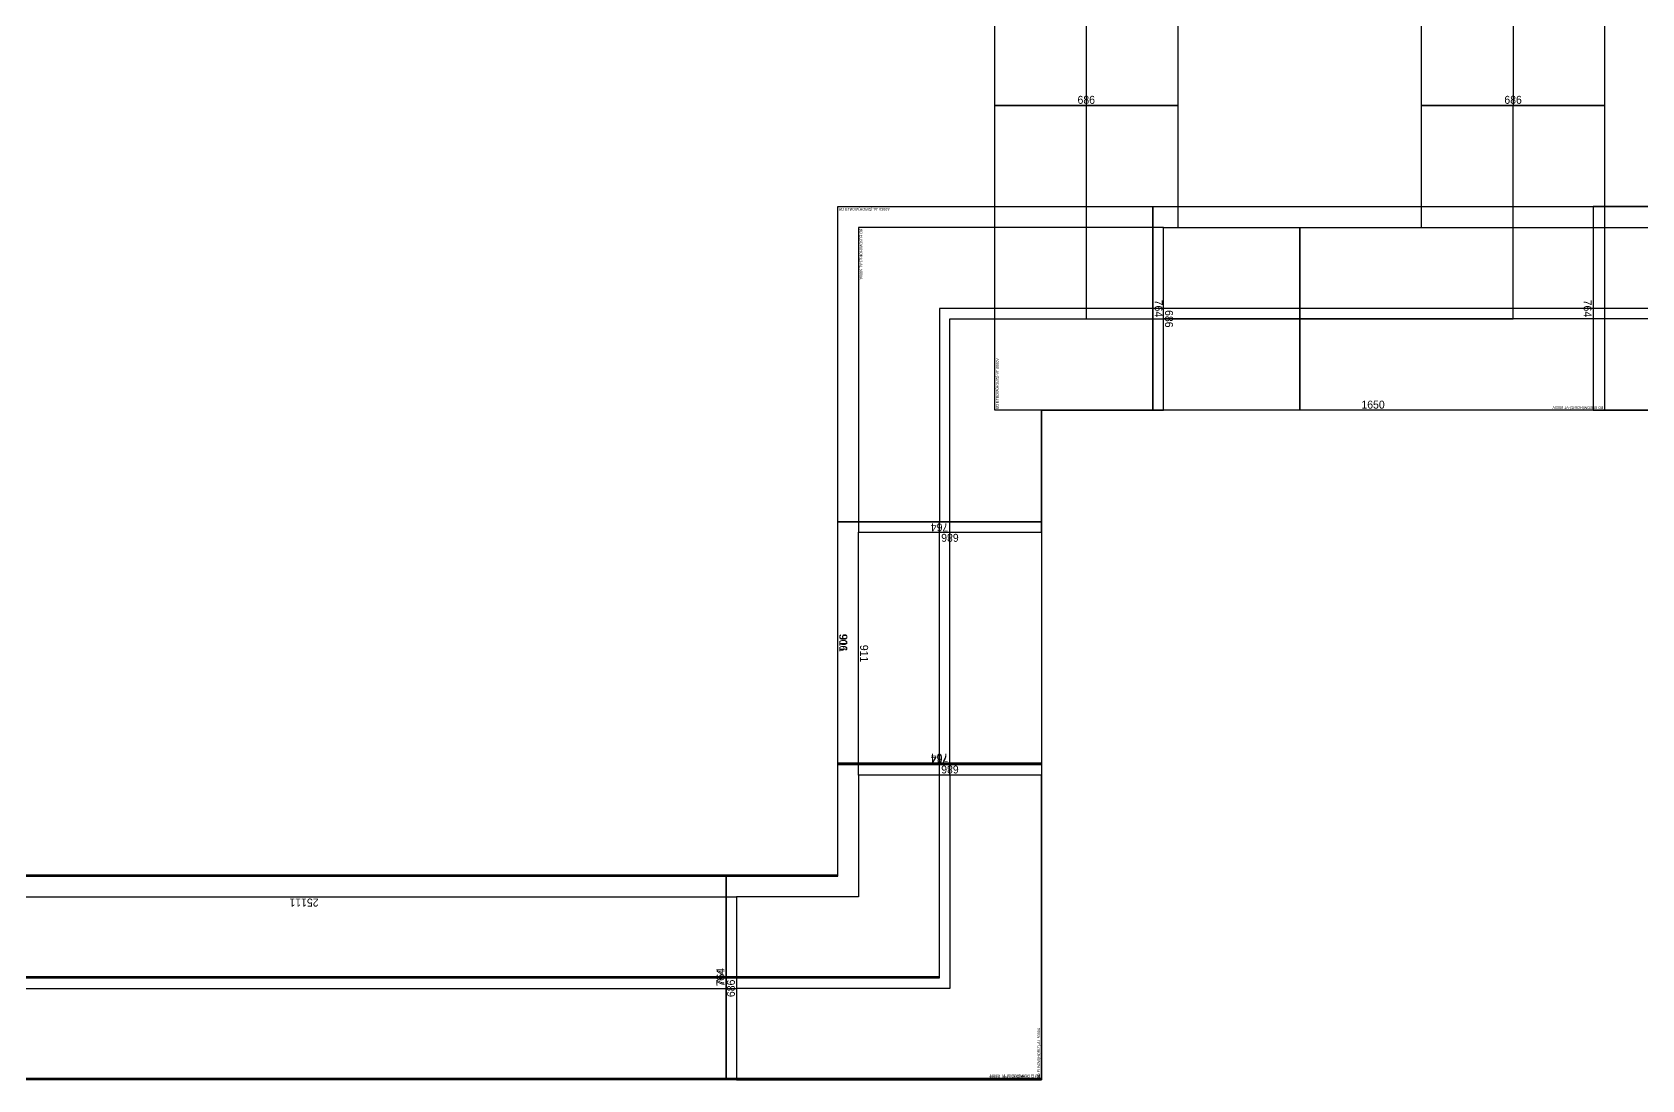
# Model space of a CAD drawing. Header units: millimetres. Extents: x 28486 to 374549, y -351975 to 868946.
# Drawn here: x 107152 to 113186, y 827166 to 831095 of the extents above; entities that cross this region are included whole.
import ezdxf
from ezdxf.enums import TextEntityAlignment as Align

# ---------------------------------------------------------------- set-up
doc = ezdxf.new("R2010")
doc.units = ezdxf.units.MM
doc.header["$LTSCALE"] = 150
doc.layers.get('Defpoints').update_dxf_attribs({"color": 150})
for name, color, linetype in [('-----27 Bus Duct_LV_380-220V', 200, 'Continuous'), ('-----27 Bus Duct_LV_380-220V_LOAD BANK', 7, 'Continuous'), ('-----27 Bus Duct_LV_380-220V_UT', 41, 'Continuous'), ('-----27 Bus Duct_LV_380-220V_UT B', 71, 'Continuous')]:
    doc.layers.add(name, color=color, linetype=linetype)
doc.styles.add('ELEC', font='')
doc.styles.get("Standard").update_dxf_attribs({"font": ''})
doc.styles.get('ELEC').set_extended_font_data('Dotum')
doc.styles.get('Standard').set_extended_font_data('Dotum')
doc.dimstyles.new('전기통신참고용-치수', dxfattribs={"dimscale": 15, "dimtxt": 2, "dimasz": 0, "dimexe": 0, "dimexo": 0, "dimgap": 0.4, "dimtad": 4, "dimdec": 0, "dimzin": 0, "dimdsep": 46, "dimtxsty": 'Standard', "dimblk": 'NONE', "dimcen": 0, "dimse1": 1, "dimse2": 1, "dimsd1": 1, "dimsd2": 1, "dimclrd": 8, "dimclre": 8, "dimclrt": 8, "dimadec": 0, "dimazin": 0, "dimtfac": 1, "dimtdec": 0, "dimtix": 1, "dimtmove": 2, "dimatfit": 0, "dimldrblk": 'NONE', "dimfxl": 2, "dimtolj": 1, "dimtzin": 0, "dimarcsym": 0})

# ---------------------------------------------------------------- blocks, each defined once
blk = doc.blocks.new('*D2123')
at = {"layer": 'Defpoints', "color": 0, "transparency": 16777216}
for p in [(764, 28033.4), (764, 28033.4), (764, 8483.4)]:
    blk.add_point(p, dxfattribs=at)
at = {"color": 0, "transparency": 16777216, "insert": (743, 18258.4), "char_height": 30, "attachment_point": 5, "rotation": 90}
blk.add_mtext('\\A1;{\\C0;19550}', dxfattribs=at)
blk = doc.blocks.new('_None')
blk = doc.blocks.new('*D2124')
at = {"layer": 'Defpoints', "color": 0, "transparency": 16777216}
for p in [(0, 8483.4), (764, 8483.4), (764, 8483.4)]:
    blk.add_point(p, dxfattribs=at)
at = {"color": 0, "transparency": 16777216, "insert": (382, 8504.4), "char_height": 30, "attachment_point": 5}
blk.add_mtext('\\A1;{\\C0;764}', dxfattribs=at)
blk = doc.blocks.new('*D2126')
at = {"layer": 'Defpoints', "color": 0, "transparency": 16777216}
for p in [(0, 11488), (764, 11488), (764, 11488)]:
    blk.add_point(p, dxfattribs=at)
at = {"color": 0, "transparency": 16777216, "insert": (382, 11467), "char_height": 30, "attachment_point": 5}
blk.add_mtext('\\A1;{\\C0;764}', dxfattribs=at)
blk = doc.blocks.new('*D2127')
at = {"layer": 'Defpoints', "color": 0, "transparency": 16777216}
for p in [(764, 11488), (764, 11488), (764, 9838)]:
    blk.add_point(p, dxfattribs=at)
at = {"color": 0, "transparency": 16777216, "insert": (743, 10663), "char_height": 30, "attachment_point": 5, "rotation": 90}
blk.add_mtext('\\A1;{\\C0;1650}', dxfattribs=at)
blk = doc.blocks.new('*D2128')
at = {"layer": 'Defpoints', "color": 0, "transparency": 16777216}
for p in [(0, 9838), (764, 9838), (764, 9838)]:
    blk.add_point(p, dxfattribs=at)
at = {"color": 0, "transparency": 16777216, "insert": (382, 9859), "char_height": 30, "attachment_point": 5}
blk.add_mtext('\\A1;{\\C0;764}', dxfattribs=at)
blk = doc.blocks.new('*D2108')
at = {"layer": 'Defpoints', "color": 0, "transparency": 16777216}
for p in [(0, 9640.6), (764, 9640.6), (764, 9640.6), (686, 8011), (686, 8011), (0, -6127), (764, -6127), (764, -6127), (686, -17100)]:
    blk.add_point(p, dxfattribs=at)
at = {"color": 0, "transparency": 16777216, "char_height": 30, "attachment_point": 5}
for insert in [(382, 9661.6), (382, -6106)]:
    blk.add_mtext('\\A1;{\\C0;764}', dxfattribs=dict(at, insert=insert))
at = {"color": 0, "transparency": 16777216, "insert": (665, -4544.5), "char_height": 30, "attachment_point": 5, "rotation": 90}
blk.add_mtext('\\A1;{\\C0;25111}', dxfattribs=at)
blk = doc.blocks.new('*D2109')
at = {"layer": 'Defpoints', "color": 0, "transparency": 16777216}
for p in [(0, -17100), (686, -17100), (686, -17100)]:
    blk.add_point(p, dxfattribs=at)
at = {"color": 0, "transparency": 16777216, "insert": (343, -17079), "char_height": 30, "attachment_point": 5}
blk.add_mtext('\\A1;{\\C0;686}', dxfattribs=at)
blk = doc.blocks.new('*U21')
at = {"color": 0}
blk.add_lwpolyline([(-800, -382), (-382, -382), (-382, -800), (382, -800), (382, -382), (800, -382), (800, 382), (-800, 382)], close=True, dxfattribs=at)
at = {"color": 1}
for points in [[(-800, 0), (800, 0)], [(0, 0), (0, -800)]]:
    blk.add_lwpolyline(points, dxfattribs=at)
at = {"color": 0, "style": 'ELEC'}
blk.add_text('BD TEE(HORIZ)-AL 6300A', height=10, dxfattribs=at).set_placement((0, 10), align=Align.MIDDLE)
blk = doc.blocks.new('*U74')
at = {"color": 0}
blk.add_lwpolyline([(-343, -343), (800, -343), (800, 343), (343, 343), (343, 800), (-343, 800)], close=True, dxfattribs=at)
at = {"color": 1}
blk.add_lwpolyline([(800, 0), (0, 0), (0, 800)], dxfattribs=at)
at = {"color": 0, "style": 'ELEC'}
blk.add_text('BD ELBOW(HORIZ)-AL 5000A', height=10, dxfattribs=at).set_placement((-338, -333), align=Align.MIDDLE_LEFT)
blk = doc.blocks.new('*D964')
at = {"layer": 'Defpoints', "color": 0, "transparency": 16777216}
for p in [(0, 4700.1), (686, 4700.1), (686, 4700.1)]:
    blk.add_point(p, dxfattribs=at)
at = {"color": 0, "transparency": 16777216, "insert": (343, 4679.1), "char_height": 30, "attachment_point": 5}
blk.add_mtext('\\A1;{\\C0;686}', dxfattribs=at)
blk = doc.blocks.new('*D965')
at = {"layer": 'Defpoints', "color": 0, "transparency": 16777216}
for p in [(686, 4700.1), (686, 4700.1), (686, 1639.7)]:
    blk.add_point(p, dxfattribs=at)
at = {"color": 0, "transparency": 16777216, "insert": (665, 3169.9), "char_height": 30, "attachment_point": 5, "rotation": 90}
blk.add_mtext('\\A1;{\\C0;3060}', dxfattribs=at)
blk = doc.blocks.new('*D966')
at = {"layer": 'Defpoints', "color": 0, "transparency": 16777216}
for p in [(0, 1639.7), (686, 1639.7), (686, 1639.7)]:
    blk.add_point(p, dxfattribs=at)
at = {"color": 0, "transparency": 16777216, "insert": (343, 1660.8), "char_height": 30, "attachment_point": 5}
blk.add_mtext('\\A1;{\\C0;686}', dxfattribs=at)
blk = doc.blocks.new('*D968')
at = {"layer": 'Defpoints', "color": 0, "transparency": 16777216}
for p in [(0, 2320.1), (686, 2320.1), (686, 2320.1)]:
    blk.add_point(p, dxfattribs=at)
at = {"color": 0, "transparency": 16777216, "insert": (343, 2299.1), "char_height": 30, "attachment_point": 5}
blk.add_mtext('\\A1;{\\C0;686}', dxfattribs=at)
blk = doc.blocks.new('*D969')
at = {"layer": 'Defpoints', "color": 0, "transparency": 16777216}
for p in [(686, 2320.1), (686, 2320.1), (686, 1639.7)]:
    blk.add_point(p, dxfattribs=at)
at = {"color": 0, "transparency": 16777216, "insert": (665, 1979.9), "char_height": 30, "attachment_point": 5, "rotation": 90}
blk.add_mtext('\\A1;{\\C0;680}', dxfattribs=at)
blk = doc.blocks.new('*D970')
at = {"layer": 'Defpoints', "color": 0, "transparency": 16777216}
for p in [(0, 1639.7), (686, 1639.7), (686, 1639.7)]:
    blk.add_point(p, dxfattribs=at)
at = {"color": 0, "transparency": 16777216, "insert": (343, 1660.8), "char_height": 30, "attachment_point": 5}
blk.add_mtext('\\A1;{\\C0;686}', dxfattribs=at)
blk = doc.blocks.new('*D2103')
at = {"layer": 'Defpoints', "color": 0, "transparency": 16777216}
for p in [(764, 12515.7), (764, 12515.7), (764, 5015.8), (764, 4012.8), (764, 4012.8), (764, -1420.2), (0, -26078), (686, -26078), (686, -26078)]:
    blk.add_point(p, dxfattribs=at)
at = {"color": 0, "transparency": 16777216, "char_height": 30, "attachment_point": 5, "rotation": 90}
for s, insert in [('\\A1;{\\C0;7500}', (743, 8765.7)), ('\\A1;{\\C0;5433}', (743, 1296.3))]:
    blk.add_mtext(s, dxfattribs=dict(at, insert=insert))
at = {"color": 0, "transparency": 16777216, "insert": (343, -26099), "char_height": 30, "attachment_point": 5}
blk.add_mtext('\\A1;{\\C0;686}', dxfattribs=at)
blk = doc.blocks.new('*D2104')
at = {"layer": 'Defpoints', "color": 0, "transparency": 16777216}
for p in [(0, 5015.8), (764, 5015.8), (764, 5015.8), (0, -1420.2), (764, -1420.2), (764, -1420.2), (686, -26078), (686, -26078), (686, -26928)]:
    blk.add_point(p, dxfattribs=at)
at = {"color": 0, "transparency": 16777216, "char_height": 30, "attachment_point": 5}
for insert in [(382, 5036.8), (382, -1399.1)]:
    blk.add_mtext('\\A1;{\\C0;764}', dxfattribs=dict(at, insert=insert))
at = {"color": 0, "transparency": 16777216, "insert": (665, -26503), "char_height": 30, "attachment_point": 5, "rotation": 90}
blk.add_mtext('\\A1;{\\C0;850}', dxfattribs=at)
blk = doc.blocks.new('*U15')
at = {"color": 0}
blk.add_lwpolyline([(-382, -382), (800, -382), (800, 382), (382, 382), (382, 800), (-382, 800)], close=True, dxfattribs=at)
at = {"color": 1}
blk.add_lwpolyline([(800, 0), (0, 0), (0, 800)], dxfattribs=at)
at = {"color": 0, "style": 'ELEC'}
blk.add_text('BD ELBOW(HORIZ)-AL 6300A', height=10, dxfattribs=at).set_placement((-377, -372), align=Align.MIDDLE_LEFT)
blk = doc.blocks.new('*D2107')
at = {"layer": 'Defpoints', "color": 0, "transparency": 16777216}
for p in [(764, 12839.7), (764, 12839.7), (764, 9640.6), (0, 8011), (686, 8011), (686, 8011), (764, -689), (764, -689), (764, -6127)]:
    blk.add_point(p, dxfattribs=at)
at = {"color": 0, "transparency": 16777216, "char_height": 30, "attachment_point": 5, "rotation": 90}
for s, insert in [('\\A1;{\\C0;3199}', (743, 11240.2)), ('\\A1;{\\C0;5438}', (743, -3408))]:
    blk.add_mtext(s, dxfattribs=dict(at, insert=insert))
at = {"color": 0, "transparency": 16777216, "insert": (343, 7990), "char_height": 30, "attachment_point": 5}
blk.add_mtext('\\A1;{\\C0;686}', dxfattribs=at)
blk = doc.blocks.new('*D2099')
at = {"layer": 'Defpoints', "color": 0, "transparency": 16777216}
for p in [(764, 8722.8), (764, 8722.8), (764, 3539.8), (686, -1440), (686, -1440), (686, -6956)]:
    blk.add_point(p, dxfattribs=at)
at = {"color": 0, "transparency": 16777216, "char_height": 30, "attachment_point": 5, "rotation": 90}
for s, insert in [('\\A1;{\\C0;5183}', (743, 6131.3)), ('\\A1;{\\C0;5516}', (665, -4198))]:
    blk.add_mtext(s, dxfattribs=dict(at, insert=insert))
blk = doc.blocks.new('*D2100')
at = {"layer": 'Defpoints', "color": 0, "transparency": 16777216}
for p in [(0, 3539.8), (764, 3539.8), (764, 3539.8), (0, -6956), (686, -6956), (686, -6956)]:
    blk.add_point(p, dxfattribs=at)
at = {"color": 0, "transparency": 16777216, "char_height": 30, "attachment_point": 5}
for s, insert in [('\\A1;{\\C0;764}', (382, 3560.9)), ('\\A1;{\\C0;686}', (343, -6935))]:
    blk.add_mtext(s, dxfattribs=dict(at, insert=insert))
blk = doc.blocks.new('*D2114')
at = {"layer": 'Defpoints', "color": 0, "transparency": 16777216}
for p in [(0, 16376.8), (764, 16376.8), (764, 16376.8)]:
    blk.add_point(p, dxfattribs=at)
at = {"color": 0, "transparency": 16777216, "insert": (382, 16355.8), "char_height": 30, "attachment_point": 5}
blk.add_mtext('\\A1;{\\C0;764}', dxfattribs=at)
blk = doc.blocks.new('*D2115')
at = {"layer": 'Defpoints', "color": 0, "transparency": 16777216}
for p in [(764, 16376.8), (764, 16376.8), (764, 15471.2), (0, -23523), (686, -23523), (686, -23523)]:
    blk.add_point(p, dxfattribs=at)
at = {"color": 0, "transparency": 16777216, "insert": (743, 15924), "char_height": 30, "attachment_point": 5, "rotation": 90}
blk.add_mtext('\\A1;{\\C0;906}', dxfattribs=at)
at = {"color": 0, "transparency": 16777216, "insert": (343, -23544), "char_height": 30, "attachment_point": 5}
blk.add_mtext('\\A1;{\\C0;686}', dxfattribs=at)
blk = doc.blocks.new('*D2116')
at = {"layer": 'Defpoints', "color": 0, "transparency": 16777216}
for p in [(0, 15471.2), (764, 15471.2), (764, 15471.2), (686, -23523), (686, -23523), (686, -24216)]:
    blk.add_point(p, dxfattribs=at)
at = {"color": 0, "transparency": 16777216, "insert": (382, 15492.2), "char_height": 30, "attachment_point": 5}
blk.add_mtext('\\A1;{\\C0;764}', dxfattribs=at)
at = {"color": 0, "transparency": 16777216, "insert": (665, -23869.5), "char_height": 30, "attachment_point": 5, "rotation": 90}
blk.add_mtext('\\A1;{\\C0;693}', dxfattribs=at)
blk = doc.blocks.new('*D2118')
at = {"layer": 'Defpoints', "color": 0, "transparency": 16777216}
for p in [(0, 11675), (764, 11675), (764, 11675)]:
    blk.add_point(p, dxfattribs=at)
at = {"color": 0, "transparency": 16777216, "insert": (382, 11654), "char_height": 30, "attachment_point": 5}
blk.add_mtext('\\A1;{\\C0;764}', dxfattribs=at)
blk = doc.blocks.new('*D2119')
at = {"layer": 'Defpoints', "color": 0, "transparency": 16777216}
for p in [(764, 11675), (764, 11675), (764, 10764.3), (0, -24292.7), (686, -24292.7), (686, -24292.7)]:
    blk.add_point(p, dxfattribs=at)
at = {"color": 0, "transparency": 16777216, "insert": (743, 11219.7), "char_height": 30, "attachment_point": 5, "rotation": 90}
blk.add_mtext('\\A1;{\\C0;911}', dxfattribs=at)
at = {"color": 0, "transparency": 16777216, "insert": (343, -24313.7), "char_height": 30, "attachment_point": 5}
blk.add_mtext('\\A1;{\\C0;686}', dxfattribs=at)
blk = doc.blocks.new('*D2120')
at = {"layer": 'Defpoints', "color": 0, "transparency": 16777216}
for p in [(0, 10764.3), (764, 10764.3), (764, 10764.3), (686, -24292.7), (686, -24292.7), (686, -27492.7)]:
    blk.add_point(p, dxfattribs=at)
at = {"color": 0, "transparency": 16777216, "insert": (382, 10785.3), "char_height": 30, "attachment_point": 5}
blk.add_mtext('\\A1;{\\C0;764}', dxfattribs=at)
at = {"color": 0, "transparency": 16777216, "insert": (665, -25892.7), "char_height": 30, "attachment_point": 5, "rotation": 90}
blk.add_mtext('\\A1;{\\C0;3200}', dxfattribs=at)
blk = doc.blocks.new('*D2110')
at = {"layer": 'Defpoints', "color": 0, "transparency": 16777216}
for p in [(0, 10924), (686, 10924), (686, 10924)]:
    blk.add_point(p, dxfattribs=at)
at = {"color": 0, "transparency": 16777216, "insert": (343, 10903), "char_height": 30, "attachment_point": 5}
blk.add_mtext('\\A1;{\\C0;686}', dxfattribs=at)
blk = doc.blocks.new('*D2111')
at = {"layer": 'Defpoints', "color": 0, "transparency": 16777216}
for p in [(686, 10924), (686, 10924), (686, 10013.3), (0, -24292.7), (686, -24292.7), (686, -24292.7)]:
    blk.add_point(p, dxfattribs=at)
at = {"color": 0, "transparency": 16777216, "insert": (665, 10468.7), "char_height": 30, "attachment_point": 5, "rotation": 90}
blk.add_mtext('\\A1;{\\C0;911}', dxfattribs=at)
at = {"color": 0, "transparency": 16777216, "insert": (343, -24313.7), "char_height": 30, "attachment_point": 5}
blk.add_mtext('\\A1;{\\C0;686}', dxfattribs=at)
blk = doc.blocks.new('*D2112')
at = {"layer": 'Defpoints', "color": 0, "transparency": 16777216}
for p in [(0, 10013.3), (686, 10013.3), (686, 10013.3), (686, -24292.7), (686, -24292.7), (686, -26928)]:
    blk.add_point(p, dxfattribs=at)
at = {"color": 0, "transparency": 16777216, "insert": (343, 10034.3), "char_height": 30, "attachment_point": 5}
blk.add_mtext('\\A1;{\\C0;686}', dxfattribs=at)
at = {"color": 0, "transparency": 16777216, "insert": (665, -25610.3), "char_height": 30, "attachment_point": 5, "rotation": 90}
blk.add_mtext('\\A1;{\\C0;2635}', dxfattribs=at)
blk = doc.blocks.new('*U2121')
at = {"color": 1}
blk.add_line((382, 28033.4), (382, 8483.4), dxfattribs=at)
at = {"color": 0}
blk.add_lwpolyline([(764, 8483.4), (0, 8483.4), (0, 28033.4), (764, 28033.4)], close=True, dxfattribs=at)
dim = blk.add_linear_dim(base=(764, 28033.4), p1=(764, 8483.4), p2=(764, 28033.4), angle=90, text='{\\C0;<>}', dimstyle='전기통신참고용-치수', override={"dimtad": 1, "dimtxsty": 'Standard', "dimclrd": 0, "dimclre": 0, "dimclrt": 0}, dxfattribs=at)
dim.commit()
dim.dimension.update_dxf_attribs({"geometry": '*D2123', "text_midpoint": (743, 18258.4)})
dim = blk.add_linear_dim(base=(764, 8483.4), p1=(0, 8483.4), p2=(764, 8483.4), text='{\\C0;<>}', dimstyle='전기통신참고용-치수', override={"dimtad": 1, "dimtxsty": 'Standard', "dimclrd": 0, "dimclre": 0, "dimclrt": 0}, dxfattribs=at)
dim.commit()
dim.dimension.update_dxf_attribs({"geometry": '*D2124', "text_midpoint": (382, 8504.4)})
blk = doc.blocks.new('*U2125')
at = {"color": 1}
blk.add_line((382, 11488), (382, 9838), dxfattribs=at)
at = {"color": 0}
blk.add_lwpolyline([(764, 9838), (0, 9838), (0, 11488), (764, 11488)], close=True, dxfattribs=at)
for base, p1, p2, override, picture, middle in [((764, 11488), (0, 11488), (764, 11488), {"dimtxsty": 'Standard', "dimclrd": 0, "dimclre": 0, "dimclrt": 0}, '*D2126', (382, 11467)), ((764, 9838), (0, 9838), (764, 9838), {"dimtad": 1, "dimtxsty": 'Standard', "dimclrd": 0, "dimclre": 0, "dimclrt": 0}, '*D2128', (382, 9859))]:
    dim = blk.add_linear_dim(base=base, p1=p1, p2=p2, text='{\\C0;<>}', dimstyle='전기통신참고용-치수', override=override, dxfattribs=at)
    dim.commit()
    dim.dimension.update_dxf_attribs({"geometry": picture, "text_midpoint": middle})
dim = blk.add_linear_dim(base=(764, 11488), p1=(764, 9838), p2=(764, 11488), angle=90, text='{\\C0;<>}', dimstyle='전기통신참고용-치수', override={"dimtad": 1, "dimtxsty": 'Standard', "dimclrd": 0, "dimclre": 0, "dimclrt": 0}, dxfattribs=at)
dim.commit()
dim.dimension.update_dxf_attribs({"geometry": '*D2127', "text_midpoint": (743, 10663)})
blk = doc.blocks.new('*U2106')
at = {"color": 1}
blk.add_line((343, 8011), (343, -17100), dxfattribs=at)
at = {"color": 0}
blk.add_lwpolyline([(686, -17100), (0, -17100), (0, 8011), (686, 8011)], close=True, dxfattribs=at)
dim = blk.add_linear_dim(base=(686, 8011), p1=(686, -17100), p2=(686, 8011), angle=90, text='{\\C0;<>}', dimstyle='전기통신참고용-치수', override={"dimtad": 1, "dimtxsty": 'Standard', "dimclrd": 0, "dimclre": 0, "dimclrt": 0}, dxfattribs=at)
dim.commit()
dim.dimension.update_dxf_attribs({"geometry": '*D2108', "text_midpoint": (665, -4544.5)})
dim = blk.add_linear_dim(base=(686, -17100), p1=(0, -17100), p2=(686, -17100), text='{\\C0;<>}', dimstyle='전기통신참고용-치수', override={"dimtad": 1, "dimtxsty": 'Standard', "dimclrd": 0, "dimclre": 0, "dimclrt": 0}, dxfattribs=at)
dim.commit()
dim.dimension.update_dxf_attribs({"geometry": '*D2109', "text_midpoint": (343, -17079)})
blk = doc.blocks.new('*U963')
at = {"color": 1}
blk.add_line((343, 4700.1), (343, 1639.7), dxfattribs=at)
at = {"color": 0}
blk.add_lwpolyline([(686, 1639.7), (0, 1639.7), (0, 4700.1), (686, 4700.1)], close=True, dxfattribs=at)
for base, p1, p2, override, picture, middle in [((686, 4700.1), (0, 4700.1), (686, 4700.1), {"dimtxsty": 'Standard', "dimclrd": 0, "dimclre": 0, "dimclrt": 0}, '*D964', (343, 4679.1)), ((686, 1639.7), (0, 1639.7), (686, 1639.7), {"dimtad": 1, "dimtxsty": 'Standard', "dimclrd": 0, "dimclre": 0, "dimclrt": 0}, '*D966', (343, 1660.8))]:
    dim = blk.add_linear_dim(base=base, p1=p1, p2=p2, text='{\\C0;<>}', dimstyle='전기통신참고용-치수', override=override, dxfattribs=at)
    dim.commit()
    dim.dimension.update_dxf_attribs({"geometry": picture, "text_midpoint": middle})
dim = blk.add_linear_dim(base=(686, 4700.1), p1=(686, 1639.7), p2=(686, 4700.1), angle=90, text='{\\C0;<>}', dimstyle='전기통신참고용-치수', override={"dimtad": 1, "dimtxsty": 'Standard', "dimclrd": 0, "dimclre": 0, "dimclrt": 0}, dxfattribs=at)
dim.commit()
dim.dimension.update_dxf_attribs({"geometry": '*D965', "text_midpoint": (665, 3169.9)})
blk = doc.blocks.new('*U967')
at = {"color": 1}
blk.add_line((343, 2320.1), (343, 1639.7), dxfattribs=at)
at = {"color": 0}
blk.add_lwpolyline([(686, 1639.7), (0, 1639.7), (0, 2320.1), (686, 2320.1)], close=True, dxfattribs=at)
for base, p1, p2, override, picture, middle in [((686, 2320.1), (0, 2320.1), (686, 2320.1), {"dimtxsty": 'Standard', "dimclrd": 0, "dimclre": 0, "dimclrt": 0}, '*D968', (343, 2299.1)), ((686, 1639.7), (0, 1639.7), (686, 1639.7), {"dimtad": 1, "dimtxsty": 'Standard', "dimclrd": 0, "dimclre": 0, "dimclrt": 0}, '*D970', (343, 1660.8))]:
    dim = blk.add_linear_dim(base=base, p1=p1, p2=p2, text='{\\C0;<>}', dimstyle='전기통신참고용-치수', override=override, dxfattribs=at)
    dim.commit()
    dim.dimension.update_dxf_attribs({"geometry": picture, "text_midpoint": middle})
dim = blk.add_linear_dim(base=(686, 2320.1), p1=(686, 1639.7), p2=(686, 2320.1), angle=90, text='{\\C0;<>}', dimstyle='전기통신참고용-치수', override={"dimtad": 1, "dimtxsty": 'Standard', "dimclrd": 0, "dimclre": 0, "dimclrt": 0}, dxfattribs=at)
dim.commit()
dim.dimension.update_dxf_attribs({"geometry": '*D969', "text_midpoint": (665, 1979.9)})
blk = doc.blocks.new('*U2101')
at = {"color": 1}
blk.add_line((382, 4012.8), (382, -1420.2), dxfattribs=at)
at = {"color": 0}
blk.add_lwpolyline([(764, -1420.2), (0, -1420.2), (0, 4012.8), (764, 4012.8)], close=True, dxfattribs=at)
for base, p1, p2, middle in [((764, 12515.7), (764, 5015.8), (764, 12515.7), (743, 8765.7)), ((764, 4012.8), (764, -1420.2), (764, 4012.8), (743, 1296.3))]:
    dim = blk.add_linear_dim(base=base, p1=p1, p2=p2, angle=90, text='{\\C0;<>}', dimstyle='전기통신참고용-치수', override={"dimtad": 1, "dimtxsty": 'Standard', "dimclrd": 0, "dimclre": 0, "dimclrt": 0}, dxfattribs=at)
    dim.commit()
    dim.dimension.update_dxf_attribs({"geometry": '*D2103', "text_midpoint": middle})
for base, p1, p2, middle in [((764, 5015.8), (0, 5015.8), (764, 5015.8), (382, 5036.8)), ((764, -1420.2), (0, -1420.2), (764, -1420.2), (382, -1399.1))]:
    dim = blk.add_linear_dim(base=base, p1=p1, p2=p2, text='{\\C0;<>}', dimstyle='전기통신참고용-치수', override={"dimtad": 1, "dimtxsty": 'Standard', "dimclrd": 0, "dimclre": 0, "dimclrt": 0}, dxfattribs=at)
    dim.commit()
    dim.dimension.update_dxf_attribs({"geometry": '*D2104', "text_midpoint": middle})
blk = doc.blocks.new('*U2105')
at = {"color": 1}
blk.add_line((382, -689), (382, -6127), dxfattribs=at)
at = {"color": 0}
blk.add_lwpolyline([(764, -6127), (0, -6127), (0, -689), (764, -689)], close=True, dxfattribs=at)
for base, p1, p2, middle in [((764, 12839.7), (764, 9640.6), (764, 12839.7), (743, 11240.2)), ((764, -689), (764, -6127), (764, -689), (743, -3408))]:
    dim = blk.add_linear_dim(base=base, p1=p1, p2=p2, angle=90, text='{\\C0;<>}', dimstyle='전기통신참고용-치수', override={"dimtad": 1, "dimtxsty": 'Standard', "dimclrd": 0, "dimclre": 0, "dimclrt": 0}, dxfattribs=at)
    dim.commit()
    dim.dimension.update_dxf_attribs({"geometry": '*D2107', "text_midpoint": middle})
for base, p1, p2, middle in [((764, 9640.6), (0, 9640.6), (764, 9640.6), (382, 9661.6)), ((764, -6127), (0, -6127), (764, -6127), (382, -6106))]:
    dim = blk.add_linear_dim(base=base, p1=p1, p2=p2, text='{\\C0;<>}', dimstyle='전기통신참고용-치수', override={"dimtad": 1, "dimtxsty": 'Standard', "dimclrd": 0, "dimclre": 0, "dimclrt": 0}, dxfattribs=at)
    dim.commit()
    dim.dimension.update_dxf_attribs({"geometry": '*D2108', "text_midpoint": middle})
blk = doc.blocks.new('*U2097')
at = {"color": 1}
blk.add_line((343, -1440), (343, -6956), dxfattribs=at)
at = {"color": 0}
blk.add_lwpolyline([(686, -6956), (0, -6956), (0, -1440), (686, -1440)], close=True, dxfattribs=at)
for base, p1, p2, middle in [((764, 8722.8), (764, 3539.8), (764, 8722.8), (743, 6131.3)), ((686, -1440), (686, -6956), (686, -1440), (665, -4198))]:
    dim = blk.add_linear_dim(base=base, p1=p1, p2=p2, angle=90, text='{\\C0;<>}', dimstyle='전기통신참고용-치수', override={"dimtad": 1, "dimtxsty": 'Standard', "dimclrd": 0, "dimclre": 0, "dimclrt": 0}, dxfattribs=at)
    dim.commit()
    dim.dimension.update_dxf_attribs({"geometry": '*D2099', "text_midpoint": middle})
for base, p1, p2, middle in [((764, 3539.8), (0, 3539.8), (764, 3539.8), (382, 3560.9)), ((686, -6956), (0, -6956), (686, -6956), (343, -6935))]:
    dim = blk.add_linear_dim(base=base, p1=p1, p2=p2, text='{\\C0;<>}', dimstyle='전기통신참고용-치수', override={"dimtad": 1, "dimtxsty": 'Standard', "dimclrd": 0, "dimclre": 0, "dimclrt": 0}, dxfattribs=at)
    dim.commit()
    dim.dimension.update_dxf_attribs({"geometry": '*D2100', "text_midpoint": middle})
blk = doc.blocks.new('*U2113')
at = {"color": 1}
blk.add_line((382, 16376.8), (382, 15471.2), dxfattribs=at)
at = {"color": 0}
blk.add_lwpolyline([(764, 15471.2), (0, 15471.2), (0, 16376.8), (764, 16376.8)], close=True, dxfattribs=at)
for base, p1, p2, override, picture, middle in [((764, 16376.8), (0, 16376.8), (764, 16376.8), {"dimtxsty": 'Standard', "dimclrd": 0, "dimclre": 0, "dimclrt": 0}, '*D2114', (382, 16355.8)), ((764, 15471.2), (0, 15471.2), (764, 15471.2), {"dimtad": 1, "dimtxsty": 'Standard', "dimclrd": 0, "dimclre": 0, "dimclrt": 0}, '*D2116', (382, 15492.2))]:
    dim = blk.add_linear_dim(base=base, p1=p1, p2=p2, text='{\\C0;<>}', dimstyle='전기통신참고용-치수', override=override, dxfattribs=at)
    dim.commit()
    dim.dimension.update_dxf_attribs({"geometry": picture, "text_midpoint": middle})
dim = blk.add_linear_dim(base=(764, 16376.8), p1=(764, 15471.2), p2=(764, 16376.8), angle=90, text='{\\C0;<>}', dimstyle='전기통신참고용-치수', override={"dimtad": 1, "dimtxsty": 'Standard', "dimclrd": 0, "dimclre": 0, "dimclrt": 0}, dxfattribs=at)
dim.commit()
dim.dimension.update_dxf_attribs({"geometry": '*D2115', "text_midpoint": (743, 15924)})
blk = doc.blocks.new('*U2117')
at = {"color": 1}
blk.add_line((382, 11675), (382, 10764.3), dxfattribs=at)
at = {"color": 0}
blk.add_lwpolyline([(764, 10764.3), (0, 10764.3), (0, 11675), (764, 11675)], close=True, dxfattribs=at)
for base, p1, p2, override, picture, middle in [((764, 11675), (0, 11675), (764, 11675), {"dimtxsty": 'Standard', "dimclrd": 0, "dimclre": 0, "dimclrt": 0}, '*D2118', (382, 11654)), ((764, 10764.3), (0, 10764.3), (764, 10764.3), {"dimtad": 1, "dimtxsty": 'Standard', "dimclrd": 0, "dimclre": 0, "dimclrt": 0}, '*D2120', (382, 10785.3))]:
    dim = blk.add_linear_dim(base=base, p1=p1, p2=p2, text='{\\C0;<>}', dimstyle='전기통신참고용-치수', override=override, dxfattribs=at)
    dim.commit()
    dim.dimension.update_dxf_attribs({"geometry": picture, "text_midpoint": middle})
dim = blk.add_linear_dim(base=(764, 11675), p1=(764, 10764.3), p2=(764, 11675), angle=90, text='{\\C0;<>}', dimstyle='전기통신참고용-치수', override={"dimtad": 1, "dimtxsty": 'Standard', "dimclrd": 0, "dimclre": 0, "dimclrt": 0}, dxfattribs=at)
dim.commit()
dim.dimension.update_dxf_attribs({"geometry": '*D2119', "text_midpoint": (743, 11219.7)})
blk = doc.blocks.new('*U2109')
at = {"color": 1}
blk.add_line((343, 10924), (343, 10013.3), dxfattribs=at)
at = {"color": 0}
blk.add_lwpolyline([(686, 10013.3), (0, 10013.3), (0, 10924), (686, 10924)], close=True, dxfattribs=at)
for base, p1, p2, override, picture, middle in [((686, 10924), (0, 10924), (686, 10924), {"dimtxsty": 'Standard', "dimclrd": 0, "dimclre": 0, "dimclrt": 0}, '*D2110', (343, 10903)), ((686, 10013.3), (0, 10013.3), (686, 10013.3), {"dimtad": 1, "dimtxsty": 'Standard', "dimclrd": 0, "dimclre": 0, "dimclrt": 0}, '*D2112', (343, 10034.3))]:
    dim = blk.add_linear_dim(base=base, p1=p1, p2=p2, text='{\\C0;<>}', dimstyle='전기통신참고용-치수', override=override, dxfattribs=at)
    dim.commit()
    dim.dimension.update_dxf_attribs({"geometry": picture, "text_midpoint": middle})
dim = blk.add_linear_dim(base=(686, 10924), p1=(686, 10013.3), p2=(686, 10924), angle=90, text='{\\C0;<>}', dimstyle='전기통신참고용-치수', override={"dimtad": 1, "dimtxsty": 'Standard', "dimclrd": 0, "dimclre": 0, "dimclrt": 0}, dxfattribs=at)
dim.commit()
dim.dimension.update_dxf_attribs({"geometry": '*D2111', "text_midpoint": (665, 10468.7)})

msp = doc.modelspace()

# ---------------------------------------------------------------- block references
at = {"layer": '-----27 Bus Duct_LV_380-220V'}
for name, p in [('*U963', (110760.5, 829179.9)), ('*U967', (112360.5, 829179.9))]:
    msp.add_blockref(name, p, dxfattribs=at)
at = {"layer": '-----27 Bus Duct_LV_380-220V', "xscale": -1, "rotation": 270}
msp.add_blockref('*U74', (111103.5, 830019.7), dxfattribs=at)
at = {"layer": '-----27 Bus Duct_LV_380-220V', "xscale": -1}
msp.add_blockref('*U74', (112703.5, 830019.7), dxfattribs=at)
at = {"layer": '-----27 Bus Duct_LV_380-220V_LOAD BANK'}
for name, p, rotation in [('*U2113', (110935.6, 844729.9), 180), ('*U2121', (102870.1, 830440.7), 270), ('*U2101', (108333.4, 827171), 90)]:
    msp.add_blockref(name, p, dxfattribs=dict(at, rotation=rotation))
at = {"layer": '-----27 Bus Duct_LV_380-220V_LOAD BANK', "xscale": -1, "rotation": 180}
msp.add_blockref('*U15', (110553.6, 830058.7), dxfattribs=at)
at = {"layer": '-----27 Bus Duct_LV_380-220V_LOAD BANK', "xscale": -1}
msp.add_blockref('*U15', (110553.6, 827553), dxfattribs=at)
at = {"layer": '-----27 Bus Duct_LV_380-220V_UT'}
for name, p, rotation in [('*U2117', (110935.6, 840023), 180), ('*U21', (113803.6, 830058.9), 180), ('*U2125', (101515.6, 830440.7), 270), ('*U2105', (103626.6, 827166), 90)]:
    msp.add_blockref(name, p, dxfattribs=dict(at, rotation=rotation))
at = {"layer": '-----27 Bus Duct_LV_380-220V_UT', "xscale": -1, "rotation": 180}
msp.add_blockref('*U15', (110553.6, 830058.7), dxfattribs=at)
at = {"layer": '-----27 Bus Duct_LV_380-220V_UT', "xscale": -1}
msp.add_blockref('*U15', (110553.6, 827548), dxfattribs=at)
at = {"layer": '-----27 Bus Duct_LV_380-220V_UT B'}
for name, p, rotation in [('*U2109', (110935.6, 839233), 180), ('*U74', (110592.6, 830019.7), 270), ('*U2106', (128492.6, 830362.7), 270), ('*U74', (110592.6, 827509), 90), ('*U2097', (102836.6, 827166), 90)]:
    msp.add_blockref(name, p, dxfattribs=dict(at, rotation=rotation))

doc.saveas('drawing.dxf')
